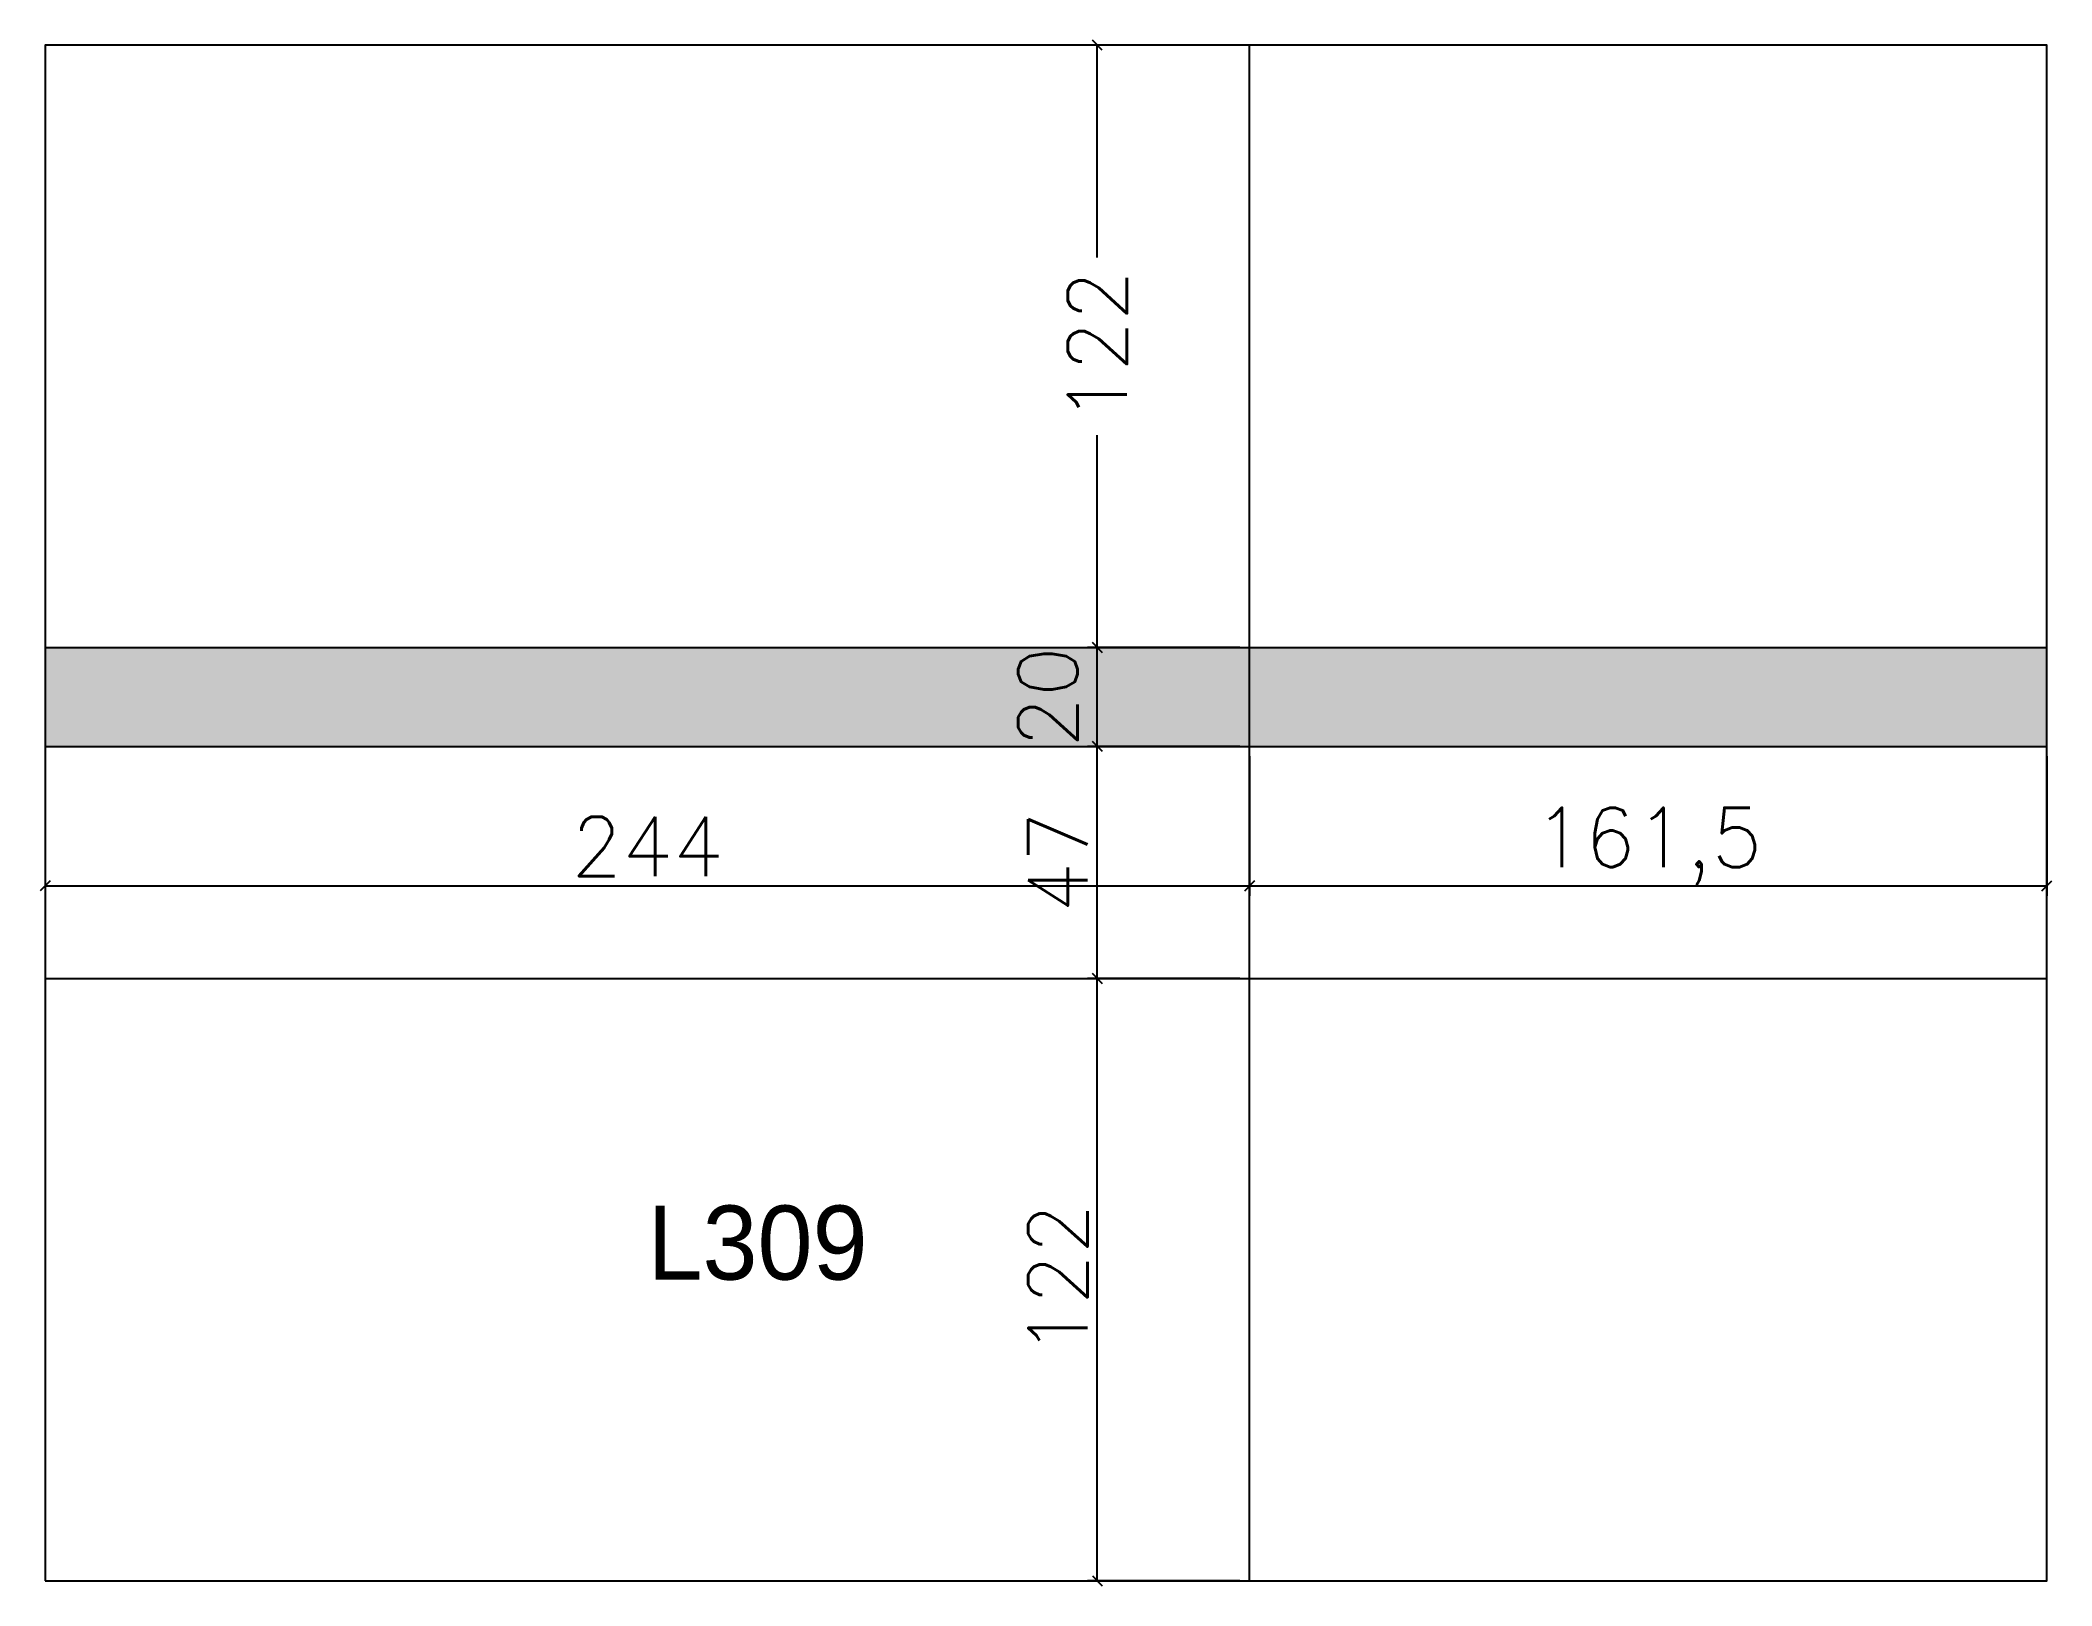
# Model space of a CAD drawing. Extents: x 1197 to 1604, y 2679 to 2992.
import ezdxf

# ---------------------------------------------------------------- set-up
doc = ezdxf.new("R2010")
doc.units = 0
for name, color, linetype in [('COTA', 241, 'Continuous'), ('Hachura', 251, 'Continuous'), ('NOMENCLATURA', 7, 'Continuous'), ('PAINEIS', 6, 'Continuous')]:
    doc.layers.add(name, color=color, linetype=linetype)
doc.styles.add('Romans', font='romans.shx', dxfattribs={"height": 12})
doc.dimstyles.new('cotas', dxfattribs={"dimtxt": 9, "dimasz": 2, "dimexe": 2, "dimexo": 2, "dimgap": 2, "dimtad": 1, "dimdec": 1, "dimzin": 12, "dimtxsty": 'Romans', "dimblk": 'OBLIQUE', "dimcen": 2.5, "dimclrd": 4, "dimclre": 4, "dimclrt": 240, "dimazin": 3, "dimtfac": 1, "dimtmove": 0, "dimatfit": 3})

# ---------------------------------------------------------------- blocks, each defined once
blk = doc.blocks.new('_OBLIQUE')
at = {"color": 0, "linetype": 'BYBLOCK'}
blk.add_line((-0.5, -0.5), (0.5, 0.5), dxfattribs=at)

msp = doc.modelspace()

# ---------------------------------------------------------------- hatches: boundary and pattern name
at = {"layer": 'Hachura'}
h = msp.add_hatch(color=8, dxfattribs=at)
h.dxf.hatch_style = 1
h.paths.add_polyline_path([(1198, 2869), (1198, 2849), (1603.5, 2849), (1603.5, 2869)])

# ---------------------------------------------------------------- linework, layer by layer
at = {"layer": 'PAINEIS'}
for p, q in [((1442, 2680), (1442, 2991)), ((1198, 2802), (1603.5, 2802))]:
    msp.add_line(p, q, dxfattribs=at)
at = {"layer": 'PAINEIS', "lineweight": 25}
for p, q in [((1198, 2869), (1603.5, 2869)), ((1198, 2849), (1603.5, 2849))]:
    msp.add_line(p, q, dxfattribs=at)
at = {"layer": 'PAINEIS'}
msp.add_lwpolyline([(1198, 2680), (1603.5, 2680), (1603.5, 2991), (1198, 2991)], close=True, dxfattribs=at)

# ---------------------------------------------------------------- texts
at = {"layer": 'NOMENCLATURA'}
msp.add_text('L309', height=15, dxfattribs=at).set_placement((1320, 2741))

# ---------------------------------------------------------------- dimensions: what is measured, and where the dimension line sits
at = {"layer": 'COTA'}
msp.add_linear_dim(base=(1411.14, 2869), p1=(1442, 2869), p2=(1442, 2991), angle=90, location=(1411.14, 2930), dimstyle='cotas', override={"dimtmove": 2}, dxfattribs=at).render()
for base, p1, p2 in [((1411.14, 2849), (1442, 2849), (1442, 2869)), ((1411.14, 2802), (1442, 2802), (1442, 2849)), ((1411.14, 2680), (1442, 2680), (1442, 2802))]:
    msp.add_linear_dim(base=base, p1=p1, p2=p2, angle=90, dimstyle='cotas', dxfattribs=at).render()
for base, p1, p2 in [((1198, 2820.73), (1198, 2849), (1442, 2849)), ((1442, 2820.73), (1442, 2849), (1603.5, 2849))]:
    msp.add_linear_dim(base=base, p1=p1, p2=p2, dimstyle='cotas', dxfattribs=at).render()

doc.saveas('drawing.dxf')
